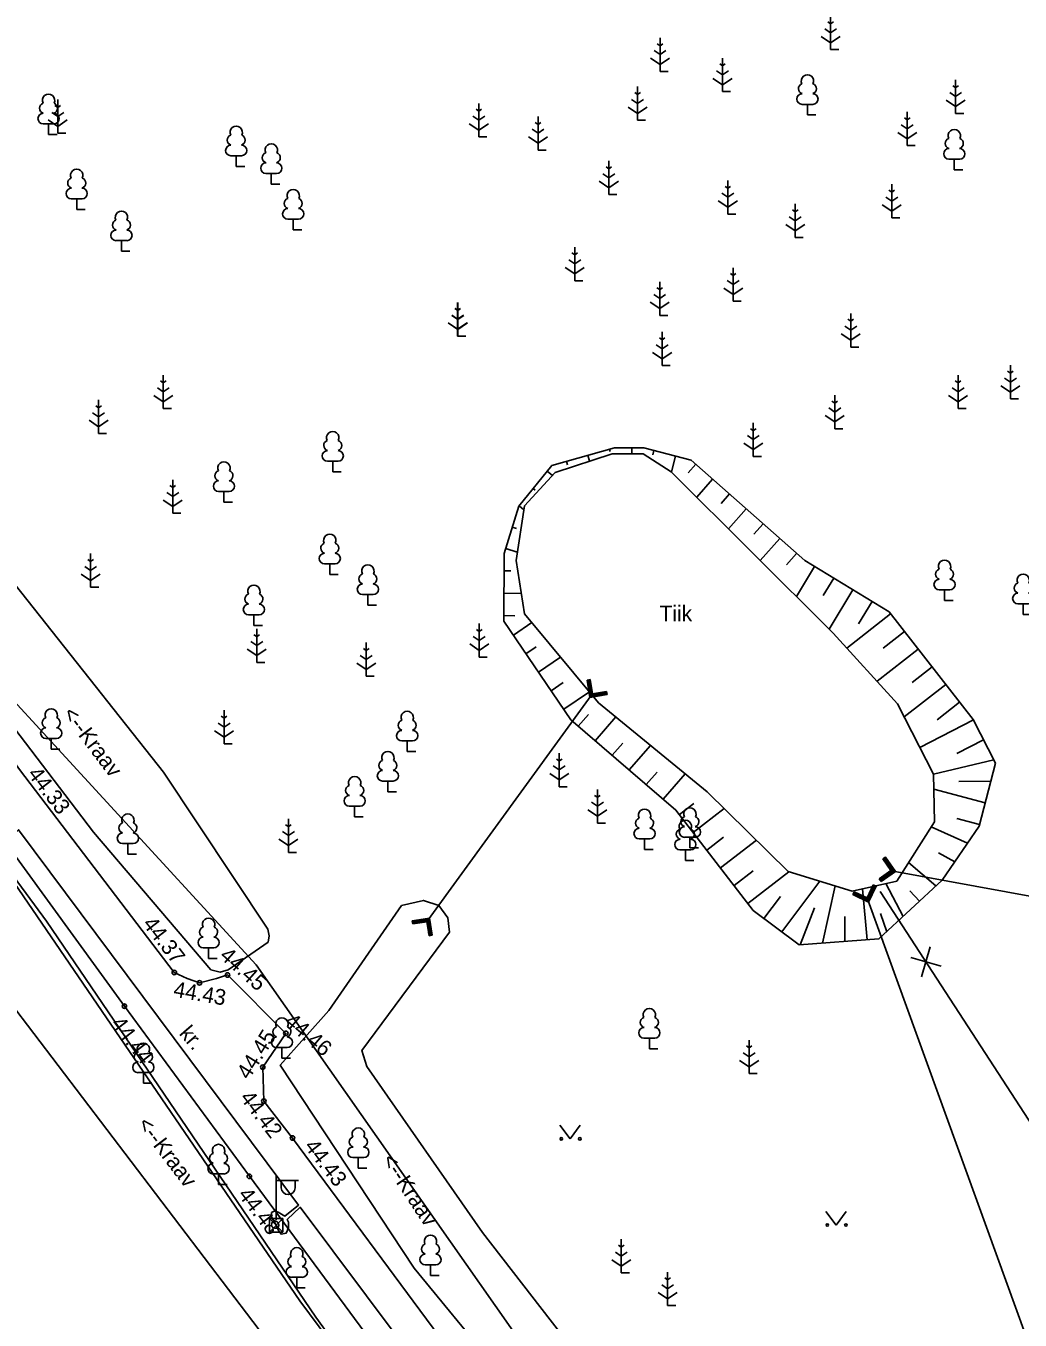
# Model space of a CAD drawing. Extents: x 641435 to 642280, y 6455888 to 6456393.
# Drawn here: x 641829 to 641873.4, y 6456190.1 to 6456247.8 of the extents above; entities that cross this region are included whole.
import ezdxf

# ---------------------------------------------------------------- set-up
doc = ezdxf.new("R2010")
doc.units = 0
for name, color, linetype in [('HALJASTUS', 7, 'Continuous'), ('KORGUS-EH2000', 7, 'Continuous'), ('Level 25', 7, 'Continuous'), ('MOOTPIIR', 7, 'Continuous'), ('MPKAABEL', 7, 'Continuous'), ('POST', 7, 'Continuous'), ('PUU', 7, 'Continuous'), ('SKTRASS', 7, 'Continuous'), ('TEE', 7, 'Continuous'), ('TRUUP', 7, 'Continuous'), ('VEEKOGU', 7, 'Continuous'), ('VTRASS', 7, 'Continuous')]:
    doc.layers.add(name, color=color, linetype=linetype)

# ---------------------------------------------------------------- blocks, each defined once
blk = doc.blocks.new('MAND1_4')
at = {"layer": 'Level 25'}
for p, q in [((0, 230), (-25, 247)), ((0, 300), (0, 0)), ((25, 247), (0, 230)), ((-85, 118), (0, 61)), ((0, 150), (-53, 186)), ((53, 186), (0, 150)), ((0, 61), (85, 118)), ((72, 0), (0, 0))]:
    blk.add_line(p, q, dxfattribs=at)
blk = doc.blocks.new('LEHTP1_10')
at = {"layer": 'Level 25'}
for p, q in [((48, 95), (-48, 95)), ((0, 0), (0, 95)), ((76, 0), (0, 0))]:
    blk.add_line(p, q, dxfattribs=at)
for centre, radius, start, end in [((0, 304), 55.4, 332.5799, 207.4201), ((-34, 235), 46.5, 109.0217, 253.1415), ((34, 235), 46.5, 286.8508, 70.9859), ((-47, 142), 47.5, 90.0016, 269.3953), ((47, 142), 47.5, 270.6047, 89.9984)]:
    blk.add_arc(centre, radius, start, end, dxfattribs=at)
blk = doc.blocks.new('TORVAL_3')
at = {"layer": 'VTRASS'}
for p, q in [((-110, 90), (-90, 110)), ((-20, 0), (-110, 90)), ((-110, -90), (-20, 0)), ((-109, 89), (-79, 99)), ((-105, 85), (-75, 95)), ((-104, 96), (-83, 103)), ((-101, 81), (-71, 91)), ((0, 0), (-100, 100)), ((-100, -100), (0, 0)), ((-97, 77), (-67, 87)), ((-96, 104), (-87, 107)), ((-93, 73), (-63, 83)), ((20, 0), (-90, 110)), ((-90, -110), (20, 0)), ((-89, 69), (-59, 79)), ((-86, 65), (-55, 75)), ((-82, 61), (-51, 71)), ((-78, 57), (-47, 67)), ((-74, 54), (-43, 64)), ((-70, 50), (-39, 60)), ((-66, 46), (-35, 56)), ((-62, 42), (-31, 52)), ((-58, 38), (-28, 48)), ((-54, 34), (-24, 44)), ((-50, 30), (-20, 40)), ((-46, 26), (-16, 36)), ((-42, 22), (-12, 32)), ((-40, -20), (20, 0)), ((-38, 18), (-8, 28)), ((-34, 14), (-4, 24)), ((-32, -12), (16, 4)), ((-30, 10), (0, 20)), ((-26, 6), (4, 16)), ((-24, -4), (12, 8)), ((-22, 2), (8, 12)), ((-110, -90), (-50, -70)), ((-110, -90), (-90, -110)), ((-106, -94), (-58, -78)), ((-102, -82), (-42, -63)), ((-102, -98), (-66, -86)), ((-98, -102), (-74, -94)), ((-95, -75), (-35, -55)), ((-94, -106), (-82, -102)), ((-87, -67), (-27, -47)), ((-79, -59), (-19, -39)), ((-71, -51), (-11, -31)), ((-63, -43), (-3, -23)), ((-55, -35), (5, -15)), ((-47, -27), (13, -8))]:
    blk.add_line(p, q, dxfattribs=at)
blk = doc.blocks.new('LEHTP1_9')
at = {"layer": 'Level 25'}
for p, q in [((48, 95), (-48, 95)), ((0, 0), (0, 95)), ((76, 0), (0, 0))]:
    blk.add_line(p, q, dxfattribs=at)
for centre, radius, start, end in [((0, 304), 55.4, 332.5799, 207.4201), ((-34, 235), 46.5, 109.0217, 253.1415), ((34, 235), 46.5, 286.8508, 70.9859), ((-47, 142), 47.5, 90.0016, 269.3953), ((47, 142), 47.5, 270.6047, 89.9984)]:
    blk.add_arc(centre, radius, start, end, dxfattribs=at)

msp = doc.modelspace()

# ---------------------------------------------------------------- linework, layer by layer
at = {"layer": 'HALJASTUS'}
for p, q in [((641852.844, 6456198.779), (641853.307, 6456198.172)), ((641853.307, 6456198.172), (641853.753, 6456198.779)), ((641864.713, 6456194.932), (641865.176, 6456194.325)), ((641865.176, 6456194.325), (641865.622, 6456194.932))]:
    msp.add_line(p, q, dxfattribs=at)
for centre in [(641852.906, 6456198.172), (641853.735, 6456198.172), (641864.775, 6456194.325), (641865.604, 6456194.325)]:
    msp.add_circle(centre, 0.055, dxfattribs=at)
at = {"layer": 'KORGUS-EH2000'}
for centre in [(641835.642, 6456205.594), (641838.018, 6456205.482), (641836.762, 6456205.134), (641833.415, 6456204.089), (641840.62, 6456202.878), (641839.587, 6456201.373), (641839.637, 6456199.856), (641840.917, 6456198.208), (641838.99, 6456196.5)]:
    msp.add_circle(centre, 0.1, dxfattribs=at)
at = {"layer": 'MOOTPIIR'}
msp.add_lwpolyline([(641881.042, 6456191.581), (641856.637, 6456181.222), (641839.288, 6456205.937), (641825.626, 6456220.8), (641808.819, 6456244.979), (641809.686, 6456248.986), (641811.962, 6456250.664), (641805.564, 6456252.532), (641802.963, 6456253.94), (641791.582, 6456270.077), (641787.085, 6456267.207), (641799.875, 6456248.35), (641795.974, 6456244.83), (641802.314, 6456238.332), (641809.145, 6456236.047), (641826.218, 6456212.911), (641841.239, 6456190.939), (641859.617, 6456166.22), (641872.85, 6456148.426), (641889.928, 6456124.521)], dxfattribs=at)
at = {"layer": 'MPKAABEL'}
for points in [[(641827.726, 6456211.234), (641827.82, 6456211.063), (641827.895, 6456210.901), (641828.095, 6456210.87), (641828.288, 6456211.004), (641828.339, 6456211.197), (641828.26, 6456211.479), (641828.237, 6456211.525), (641828.691, 6456211.961), (641841.183, 6456195.218), (641840.579, 6456194.729), (641840.28, 6456194.897), (641840.122, 6456194.957), (641839.98, 6456194.881), (641839.975, 6456194.685), (641840.189, 6456194.313)], [(641840.189, 6456194.313), (641840.274, 6456194.109), (641840.405, 6456193.924), (641840.639, 6456193.968), (641840.737, 6456194.196), (641840.731, 6456194.452), (641840.681, 6456194.571), (641841.259, 6456195.12), (641845.67, 6456189.212), (641853.692, 6456178.288), (641852.855, 6456177.747), (641852.549, 6456177.858), (641852.377, 6456177.847), (641852.243, 6456177.751), (641852.578, 6456177.329)]]:
    msp.add_lwpolyline(points, dxfattribs=at)
at = {"layer": 'POST'}
for p, q in [((641840.189, 6456194.563), (641840.189, 6456196.563)), ((641840.189, 6456196.313), (641841.189, 6456196.313)), ((641840.416, 6456195.992), (641840.416, 6456196.313)), ((641841.028, 6456195.992), (641841.028, 6456196.313)), ((641840.489, 6456194.613), (641839.889, 6456194.013)), ((641840.489, 6456194.013), (641839.889, 6456194.613)), ((641839.889, 6456194.613), (641840.489, 6456194.613)), ((641839.889, 6456194.013), (641839.889, 6456194.613)), ((641840.489, 6456194.013), (641840.489, 6456194.613)), ((641839.889, 6456194.013), (641840.489, 6456194.013)), ((641840.189, 6456194.313), (641840.189, 6456194.313))]:
    msp.add_line(p, q, dxfattribs=at)
msp.add_arc((641840.722, 6456195.992), 0.306, 180, 0, dxfattribs=at)
at = {"layer": 'SKTRASS'}
for p, q in [((641866.549, 6456208.927), (641866.819, 6456209.502)), ((641866.817, 6456209.497), (641866.915, 6456209.372)), ((641866.819, 6456209.502), (641866.948, 6456209.442)), ((641866.859, 6456209.483), (641866.927, 6456209.397)), ((641865.973, 6456209.197), (641865.913, 6456209.068)), ((641865.913, 6456209.068), (641866.617, 6456208.737)), ((641865.925, 6456209.095), (641865.965, 6456209.043)), ((641865.937, 6456209.12), (641866.016, 6456209.02)), ((641865.943, 6456209.132), (641866.583, 6456208.832)), ((641865.949, 6456209.145), (641866.066, 6456208.996)), ((641865.961, 6456209.171), (641866.116, 6456208.972)), ((641865.973, 6456209.197), (641866.549, 6456208.927)), ((641865.973, 6456209.196), (641866.167, 6456208.949)), ((641866.022, 6456209.174), (641866.217, 6456208.925)), ((641866.072, 6456209.151), (641866.267, 6456208.902)), ((641866.122, 6456209.127), (641866.317, 6456208.878)), ((641866.173, 6456209.103), (641866.368, 6456208.854)), ((641866.223, 6456209.08), (641866.418, 6456208.831)), ((641866.273, 6456209.056), (641866.468, 6456208.807)), ((641866.323, 6456209.033), (641866.519, 6456208.784)), ((641866.374, 6456209.009), (641866.569, 6456208.76)), ((641866.424, 6456208.985), (641866.618, 6456208.738)), ((641866.474, 6456208.962), (641866.63, 6456208.764)), ((641866.525, 6456208.938), (641866.641, 6456208.789)), ((641866.555, 6456208.94), (641866.653, 6456208.814)), ((641866.567, 6456208.965), (641866.665, 6456208.84)), ((641866.579, 6456208.99), (641866.677, 6456208.865)), ((641866.583, 6456208.832), (641866.883, 6456209.472)), ((641866.591, 6456209.016), (641866.689, 6456208.89)), ((641866.603, 6456209.041), (641866.701, 6456208.916)), ((641866.614, 6456209.066), (641866.713, 6456208.941)), ((641866.617, 6456208.737), (641866.948, 6456209.442)), ((641866.626, 6456209.092), (641866.725, 6456208.966)), ((641866.638, 6456209.117), (641866.737, 6456208.992)), ((641866.65, 6456209.143), (641866.749, 6456209.017)), ((641866.662, 6456209.168), (641866.76, 6456209.042)), ((641866.674, 6456209.193), (641866.772, 6456209.068)), ((641866.686, 6456209.219), (641866.784, 6456209.093)), ((641866.698, 6456209.244), (641866.796, 6456209.118)), ((641866.71, 6456209.269), (641866.808, 6456209.144)), ((641866.722, 6456209.295), (641866.82, 6456209.169)), ((641866.733, 6456209.32), (641866.832, 6456209.194)), ((641866.745, 6456209.345), (641866.844, 6456209.22)), ((641866.757, 6456209.371), (641866.856, 6456209.245)), ((641866.769, 6456209.396), (641866.867, 6456209.27)), ((641866.781, 6456209.421), (641866.879, 6456209.296)), ((641866.793, 6456209.447), (641866.891, 6456209.321)), ((641866.805, 6456209.472), (641866.903, 6456209.347)), ((641866.91, 6456209.46), (641866.939, 6456209.423)), ((641868.983, 6456205.397), (641869.368, 6456206.743)), ((641868.503, 6456206.263), (641869.849, 6456205.878))]:
    msp.add_line(p, q, dxfattribs=at)
for points in [[(641877.272, 6456193.613), (641867.14, 6456209.212)], [(641874.097, 6456188.113), (641866.583, 6456208.832)]]:
    msp.add_lwpolyline(points, dxfattribs=at)
at = {"layer": 'TEE'}
for points in [[(641808.059, 6456249.04), (641808.059, 6456249.04), (641807.309, 6456247.945), (641806.925, 6456246.847), (641807.046, 6456245.832), (641807.423, 6456244.991), (641809.78, 6456241.498), (641818.808, 6456228.555), (641828.733, 6456214.654), (641835.642, 6456205.594), (641836.214, 6456205.33), (641836.762, 6456205.134), (641837.525, 6456205.319), (641838.018, 6456205.482), (641840.62, 6456202.878), (641839.587, 6456201.373), (641839.637, 6456199.856), (641840.917, 6456198.208), (641847.738, 6456188.983)], [(641890.881, 6456124.776), (641890.303, 6456125.328), (641881.647, 6456137.721), (641875.716, 6456146.211), (641868.849, 6456155.971), (641858.524, 6456170.167), (641851.876, 6456179.16), (641845.473, 6456187.711), (641838.99, 6456196.5), (641833.415, 6456204.089), (641826.655, 6456213.386), (641816.989, 6456226.848), (641807.624, 6456240.152), (641805.872, 6456242.39), (641804.716, 6456243.414), (641803.037, 6456243.931), (641801.924, 6456244.086), (641799.47, 6456243.376), (641799.47, 6456243.376)]]:
    msp.add_lwpolyline(points, dxfattribs=at)
at = {"layer": 'TRUUP'}
for points in [[(641854.238, 6456217.95), (641846.965, 6456207.94)], [(641867.712, 6456210.12), (641876.407, 6456208.53)]]:
    msp.add_lwpolyline(points, dxfattribs=at)
at = {"layer": 'VEEKOGU'}
for p, q in [((641854.098, 6456228.669), (641854.171, 6456228.408)), ((641855.061, 6456228.938), (641855.088, 6456228.839)), ((641856.052, 6456229.004), (641856.054, 6456228.734)), ((641857.037, 6456228.889), (641856.985, 6456228.689)), ((641858.004, 6456228.634), (641857.818, 6456227.927)), ((641852.281, 6456227.965), (641852.517, 6456227.774)), ((641853.134, 6456228.401), (641853.177, 6456228.247)), ((641858.912, 6456228.268), (641858.574, 6456227.887)), ((641859.66, 6456227.605), (641858.947, 6456226.799)), ((641851.651, 6456227.188), (641851.745, 6456227.112)), ((641860.409, 6456226.943), (641860.033, 6456226.517)), ((641851.022, 6456226.411), (641851.238, 6456226.236)), ((641861.158, 6456226.28), (641860.366, 6456225.385)), ((641850.721, 6456225.458), (641850.91, 6456225.4)), ((641861.907, 6456225.617), (641861.491, 6456225.148)), ((641850.425, 6456224.503), (641850.945, 6456224.342)), ((641862.656, 6456224.954), (641861.785, 6456223.971)), ((641863.405, 6456224.292), (641862.95, 6456223.778)), ((641850.352, 6456223.514), (641850.657, 6456223.512)), ((641864.208, 6456223.703), (641863.396, 6456222.366)), ((641865.062, 6456223.183), (641864.594, 6456222.412)), ((641850.347, 6456222.514), (641851.119, 6456222.51)), ((641865.917, 6456222.664), (641864.854, 6456220.914)), ((641866.772, 6456222.145), (641866.167, 6456221.15)), ((641850.342, 6456221.514), (641850.836, 6456221.511)), ((641850.767, 6456220.645), (641851.586, 6456221.203)), ((641867.601, 6456221.598), (641865.642, 6456220.068)), ((641868.217, 6456220.809), (641867.267, 6456220.068)), ((641851.33, 6456219.818), (641851.779, 6456220.125)), ((641868.832, 6456220.021), (641866.993, 6456218.586)), ((641851.893, 6456218.992), (641852.873, 6456219.659)), ((641869.447, 6456219.233), (641868.558, 6456218.539)), ((641852.456, 6456218.165), (641852.986, 6456218.527)), ((641870.063, 6456218.445), (641868.207, 6456216.996)), ((641853.019, 6456217.339), (641854.159, 6456218.116)), ((641870.678, 6456217.656), (641869.673, 6456216.872)), ((641853.666, 6456216.588), (641854.114, 6456217.108)), ((641854.424, 6456215.936), (641855.336, 6456216.995)), ((641871.291, 6456216.866), (641868.898, 6456215.637)), ((641871.748, 6456215.977), (641870.549, 6456215.361)), ((641855.182, 6456215.283), (641855.646, 6456215.822)), ((641855.94, 6456214.631), (641856.884, 6456215.728)), ((641872.205, 6456215.088), (641869.506, 6456214.44)), ((641856.698, 6456213.979), (641857.178, 6456214.536)), ((641857.456, 6456213.326), (641858.431, 6456214.46)), ((641872.07, 6456214.133), (641870.643, 6456214.12)), ((641871.817, 6456213.166), (641869.52, 6456213.767)), ((641858.176, 6456212.638), (641858.814, 6456213.129)), ((641858.786, 6456211.846), (641860.171, 6456212.912)), ((641871.564, 6456212.198), (641870.553, 6456212.463)), ((641871.024, 6456211.361), (641869.409, 6456212.087)), ((641859.396, 6456211.053), (641860.144, 6456211.629)), ((641860.006, 6456210.261), (641861.612, 6456211.497)), ((641870.46, 6456210.536), (641869.733, 6456210.929)), ((641860.615, 6456209.468), (641861.474, 6456210.129)), ((641861.225, 6456208.676), (641863.052, 6456210.081)), ((641869.622, 6456209.456), (641868.398, 6456210.499)), ((641862.752, 6456207.402), (641864.441, 6456209.665)), ((641868.158, 6456208.094), (641867.381, 6456209.559)), ((641861.95, 6456208), (641862.688, 6456208.989)), ((641864.559, 6456206.906), (641865.124, 6456209.454)), ((641866.554, 6456207.052), (641866.338, 6456209.323)), ((641868.89, 6456208.775), (641868.458, 6456209.24)), ((641863.562, 6456206.833), (641864.197, 6456208.485)), ((641865.556, 6456206.979), (641865.558, 6456208.089)), ((641867.425, 6456207.413), (641867.153, 6456208.229))]:
    msp.add_line(p, q, dxfattribs=at)
for points in [[(641809.709, 6456243.96), (641816.93, 6456232.61), (641828.245, 6456216.84), (641832.038, 6456211.85), (641837.277, 6456205.709), (641837.69, 6456205.611), (641838.051, 6456205.712), (641839.83, 6456206.948), (641839.869, 6456207.23), (641839.816, 6456207.524), (641835.161, 6456214.53), (641819.396, 6456234.43), (641812.606, 6456244.69)], [(641859.36, 6456151.101), (641865.825, 6456155.446), (641866.268, 6456156.094), (641864.539, 6456159.03), (641854.929, 6456172.26), (641841.96, 6456190.21), (641829.937, 6456207.89), (641817.63, 6456224.61), (641806.91, 6456239.15), (641803.485, 6456243.9), (641802.045, 6456243.944), (641800.182, 6456243.16), (641798.627, 6456241.972), (641795.381, 6456239.493)], [(641796.969, 6456237.299), (641800.153, 6456239.57), (641801.497, 6456239.65), (641803.201, 6456239.42), (641814.755, 6456222.93), (641827.191, 6456205.73), (641840.226, 6456188.59), (641853.239, 6456170.9), (641862.765, 6456157.04), (641863.142, 6456156.258), (641858.174, 6456152.74)], [(641869.896, 6456209.71), (641871.543, 6456212.12), (641872.281, 6456214.94), (641871.284, 6456216.88), (641867.537, 6456221.68), (641863.768, 6456223.97), (641858.706, 6456228.45), (641856.588, 6456229.007), (641855.283, 6456229), (641852.487, 6456228.22), (641851.013, 6456226.4), (641850.356, 6456224.28), (641850.341, 6456221.27), (641853.338, 6456216.87), (641858.021, 6456212.84), (641861.468, 6456208.36), (641863.518, 6456206.83), (641867.078, 6456207.09), (641869.896, 6456209.71)], [(641867.871, 6456209.67), (641869.551, 6456212.31), (641869.506, 6456214.44), (641867.91, 6456217.58), (641865.038, 6456220.73), (641857.807, 6456227.934), (641856.552, 6456228.73), (641855.177, 6456228.74), (641852.632, 6456227.9), (641851.265, 6456226.41), (641850.889, 6456223.98), (641851.263, 6456221.59), (641854.573, 6456217.62), (641859.42, 6456213.65), (641863.033, 6456210.1), (641865.881, 6456209.22), (641867.871, 6456209.67)], [(641860.402, 6456179.79), (641849.396, 6456194), (641844.228, 6456201.4), (641844.003, 6456202.12), (641847.921, 6456207.4), (641847.845, 6456208.039), (641847.44, 6456208.58), (641846.753, 6456208.812), (641845.781, 6456208.58), (641842.537, 6456203.9), (641840.365, 6456201.46), (641846.339, 6456192.4), (641856.833, 6456179.64)], [(641856.833, 6456179.64), (641846.339, 6456192.4), (641840.365, 6456201.46), (641842.537, 6456203.9), (641845.781, 6456208.58), (641846.753, 6456208.812), (641847.44, 6456208.58), (641847.845, 6456208.039), (641847.921, 6456207.4), (641844.003, 6456202.12), (641844.228, 6456201.4), (641849.396, 6456194), (641860.402, 6456179.79)]]:
    msp.add_lwpolyline(points, dxfattribs=at)

# ---------------------------------------------------------------- block references
at = {"layer": 'PUU', "xscale": 0.005, "yscale": 0.005}
for name, p in [('MAND1_4', (641864.923, 6456246.771)), ('MAND1_4', (641857.311, 6456245.794)), ('MAND1_4', (641860.098, 6456244.893)), ('LEHTP1_9', (641863.889, 6456243.852)), ('MAND1_4', (641870.5, 6456243.922)), ('LEHTP1_9', (641830.03, 6456242.98)), ('MAND1_4', (641856.31, 6456243.618)), ('MAND1_4', (641830.442, 6456243.04)), ('MAND1_4', (641849.228, 6456242.87)), ('MAND1_4', (641851.868, 6456242.285)), ('MAND1_4', (641868.341, 6456242.486)), ('LEHTP1_9', (641838.402, 6456241.56)), ('LEHTP1_9', (641870.44, 6456241.406)), ('LEHTP1_9', (641839.968, 6456240.77)), ('LEHTP1_9', (641831.287, 6456239.64)), ('MAND1_4', (641855.027, 6456240.304)), ('MAND1_4', (641860.337, 6456239.43)), ('MAND1_4', (641867.652, 6456239.259)), ('LEHTP1_9', (641840.945, 6456238.73)), ('LEHTP1_9', (641833.284, 6456237.77)), ('MAND1_4', (641863.345, 6456238.382)), ('MAND1_4', (641853.508, 6456236.46)), ('MAND1_4', (641860.576, 6456235.54)), ('MAND1_4', (641857.296, 6456234.91)), ('MAND1_4', (641848.283, 6456233.99)), ('MAND1_4', (641848.291, 6456233.982)), ('MAND1_4', (641865.82, 6456233.5)), ('MAND1_4', (641857.407, 6456232.67)), ('MAND1_4', (641872.946, 6456231.185)), ('MAND1_4', (641835.15, 6456230.75)), ('MAND1_4', (641870.611, 6456230.75)), ('MAND1_4', (641832.261, 6456229.64)), ('MAND1_4', (641865.107, 6456229.85)), ('LEHTP1_9', (641842.71, 6456227.93)), ('MAND1_4', (641861.472, 6456228.62)), ('LEHTP1_9', (641837.855, 6456226.58)), ('MAND1_4', (641835.573, 6456226.08)), ('LEHTP1_9', (641842.577, 6456223.35)), ('MAND1_4', (641831.909, 6456222.78)), ('LEHTP1_9', (641870.005, 6456222.19)), ('LEHTP1_9', (641844.277, 6456221.98)), ('LEHTP1_9', (641873.516, 6456221.57)), ('LEHTP1_9', (641839.192, 6456221.08)), ('MAND1_4', (641849.246, 6456219.66)), ('MAND1_4', (641839.319, 6456219.43)), ('MAND1_4', (641844.205, 6456218.81)), ('LEHTP1_10', (641830.149, 6456215.56)), ('MAND1_4', (641837.862, 6456215.79)), ('LEHTP1_9', (641846.031, 6456215.45)), ('LEHTP1_9', (641845.169, 6456213.66)), ('MAND1_4', (641852.814, 6456213.88)), ('LEHTP1_9', (641843.688, 6456212.54)), ('MAND1_4', (641854.52, 6456212.26)), ('LEHTP1_9', (641858.644, 6456211.15)), ('LEHTP1_10', (641833.57, 6456210.87)), ('MAND1_4', (641840.733, 6456210.95)), ('LEHTP1_9', (641856.622, 6456211.08)), ('LEHTP1_9', (641858.441, 6456210.59)), ('LEHTP1_10', (641837.171, 6456206.22)), ('LEHTP1_9', (641856.835, 6456202.19)), ('LEHTP1_10', (641840.443, 6456201.77)), ('MAND1_4', (641861.289, 6456201.08)), ('LEHTP1_10', (641834.26, 6456200.65)), ('LEHTP1_10', (641843.851, 6456196.86)), ('LEHTP1_10', (641837.614, 6456196.13)), ('LEHTP1_10', (641847.071, 6456192.08)), ('LEHTP1_10', (641841.107, 6456191.52)), ('MAND1_4', (641855.583, 6456192.19)), ('MAND1_4', (641857.651, 6456190.73))]:
    msp.add_blockref(name, p, dxfattribs=at)
at = {"layer": 'TRUUP'}
for p, xscale, yscale, rotation in [((641854.238, 6456217.95), 0.004999999999999999, 0.004999999999999999, -126.0011587001631), ((641867.712, 6456210.12), 0.005, 0.005000000000000001, -10.362823466126187), ((641846.965, 6456207.94), 0.005, 0.005, 53.9988412998369)]:
    msp.add_blockref('TORVAL_3', p, dxfattribs=dict(at, xscale=xscale, yscale=yscale, rotation=rotation))

# ---------------------------------------------------------------- texts
at = {"layer": 'KORGUS-EH2000'}
for s, rotation, p in [(' 44.33', 307.55217, (641828.909, 6456214.646)), (' 44.37', 307.55217, (641834.037, 6456207.962)), (' 44.45', 318.35328, (641837.425, 6456206.447)), (' 44.43', 350.10167, (641835.314, 6456204.565)), (' 44.44', 307.55217, (641832.619, 6456203.504)), (' 44.46', 319.77417, (641840.311, 6456203.486)), (' 44.45', 58.02504, (641838.829, 6456200.551)), (' 44.42', 307.40479, (641838.381, 6456200.203)), (' 44.43', 307.55217, (641841.255, 6456198.037)), (' 44.48', 307.55217, (641838.296, 6456195.878))]:
    msp.add_text(s, height=0.7, rotation=rotation, dxfattribs=at).set_placement(p)
at = {"layer": 'TEE'}
msp.add_text('kr.', height=0.7, rotation=310.78452, dxfattribs=at).set_placement((641835.824, 6456202.854))
at = {"layer": 'VEEKOGU'}
msp.add_text('Tiik', height=0.7, dxfattribs=at).set_placement((641857.289, 6456221.264))
for rotation, p in [(307.2392, (641830.622, 6456217.119)), (307.25305, (641833.957, 6456198.815)), (303.40014, (641844.864, 6456197.217))]:
    msp.add_text('<--Kraav', height=0.7, rotation=rotation, dxfattribs=at).set_placement(p)

doc.saveas('drawing.dxf')
